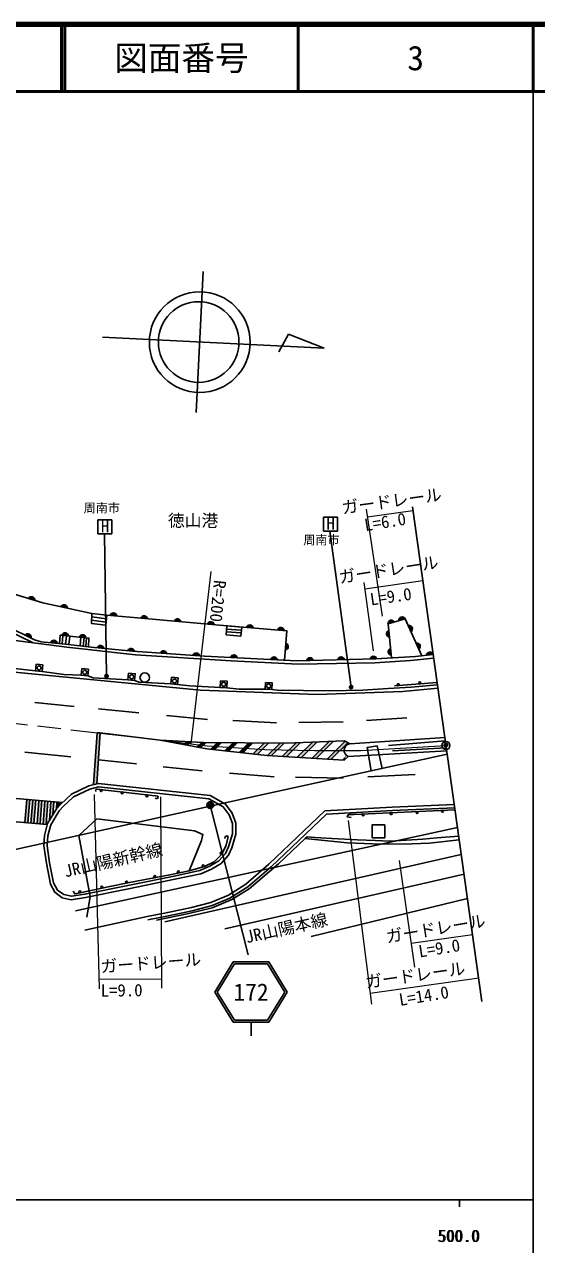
# Model space of a CAD drawing. Units: millimetres at full size, sheet at 1:1000; details may follow other scales. Extents: x 40000 to 680000, y 20000 to 380000.
# Drawn here: x 503242 to 579500, y 198357 to 380000 of the extents above; entities that cross this region are included whole.
import ezdxf
from ezdxf.enums import TextEntityAlignment as Align

# ---------------------------------------------------------------- set-up
doc = ezdxf.new("R2010")
doc.units = ezdxf.units.MM
doc.header["$LTSCALE"] = 1000
doc.header["$PDMODE"] = 32
doc.header["$PDSIZE"] = 500
doc.linetypes.add('CHAIN', pattern=[18.5, 12, -1.5, 3.5, -1.5])
for name, color, linetype, lineweight in [('M-BGD', 7, 'Continuous', 25), ('M-BGD-EXST', 7, 'Continuous', 25), ('M-BMK', 2, 'CHAIN', 13), ('M-BMK-OTRS', 5, 'Continuous', 25), ('M-BMK-SRVR', 3, 'Continuous', 25), ('M-STR-HTXT', 7, 'Continuous', 13), ('M-STR-STRC', 7, 'Continuous', 25), ('M-STR-STRD', 8, 'Continuous', 25), ('M-TTL', 2, 'Continuous', 140), ('M-TTL-BAND', 7, 'Continuous', 25), ('M-TTL-LINE', 7, 'Continuous', 50)]:
    doc.layers.add(name, color=color, linetype=linetype, lineweight=lineweight)
for name, color, linetype in [('M-BMK-HTXT', 7, 'Continuous'), ('M-OTRS', 6, 'Continuous'), ('M-TTL-TXT', 7, 'Continuous')]:
    doc.layers.add(name, color=color, linetype=linetype)
doc.styles.add('ＭＳ ゴシック', font='')
doc.styles.get('ＭＳ ゴシック').set_extended_font_data('MS Gothic')

msp = doc.modelspace()

# ---------------------------------------------------------------- hatches: boundary and pattern name
at = {"layer": 'M-BGD'}
for points in [[(504798, 294252, 0.82183), (503850, 294539)], [(509658, 293089, 0.82183), (508690, 293300)], [(516983, 291932, 0.82183), (515996, 292025)], [(521566, 291510, 0.82183), (520579, 291597)], [(526554, 291071, 0.82183), (525567, 291158)], [(531507, 290635, 0.82183), (530520, 290722)], [(558323, 291046, 0.82183), (557373, 290765)], [(559937, 291523, 0.82183), (558987, 291242)], [(504229, 288635, 0.82183), (503340, 289072)], [(509810, 288961, 0.82183), (508824, 289060)], [(512407, 288699, 0.82183), (511421, 288798)], [(537312, 290150, 0.82183), (536324, 290232)], [(541923, 289768, 0.82183), (540935, 289850)], [(557489, 289761, 0.82183), (557590, 288775)], [(560802, 289598, 0.82183), (560396, 290502)], [(508098, 287860, 0.82183), (507112, 287951)], [(515063, 287087, 0.82183), (514077, 287182)], [(519614, 286654, 0.82183), (518627, 286744)], [(542088, 286878, 0.82183), (542166, 287866)], [(557765, 287073, 0.82183), (557866, 286088)], [(561975, 286990, 0.82183), (561568, 287894)], [(524450, 286319, 0.82183), (523462, 286388)], [(529302, 285983, 0.82183), (528314, 286052)], [(534941, 285698, 0.82183), (533951, 285745)], [(540907, 285414, 0.82183), (539918, 285461)], [(546254, 285332, 0.82183), (545263, 285310)], [(550897, 285436, 0.82183), (549906, 285414)], [(555687, 285548, 0.82183), (554696, 285521)], [(564095, 286207, 0.82183), (563110, 286098)]]:
    msp.add_hatch(color=256, dxfattribs=at).paths.add_polyline_path(points)
at = {"layer": 'M-BGD-EXST'}
for points in [[(515722, 282982, 1), (515222, 282982, 1)], [(552136, 281348, 1), (551636, 281348, 1)]]:
    msp.add_hatch(color=256, dxfattribs=at).paths.add_polyline_path(points)
at = {"layer": 'M-STR-STRC'}
for points in [[(514547, 274519), (514098, 274552), (513543, 266831), (514002, 266948)], [(525790, 273314), (525179, 273344), (524980, 273148), (525519, 273047)], [(528027, 273202), (527417, 273232), (526958, 272780), (527497, 272679)], [(530280, 273104), (529911, 273107), (529655, 273120), (528935, 272412), (529475, 272311)], [(532611, 273085), (531975, 273090), (530949, 272079), (531528, 272017)], [(534942, 273065), (534307, 273070), (533071, 271853), (533649, 271791)], [(537274, 273045), (536638, 273050), (535193, 271627), (535771, 271565)], [(539605, 273025), (538969, 273030), (537314, 271401), (537893, 271339)], [(541936, 273005), (541300, 273011), (539440, 271178), (540044, 271142)], [(544372, 273089), (543703, 273062), (541654, 271043), (542258, 271007)], [(546825, 273189), (546156, 273162), (543869, 270909), (544473, 270872)], [(549278, 273289), (548609, 273262), (546083, 270774), (546687, 270737)], [(551397, 273060), (550994, 273294), (548298, 270639), (548902, 270602)], [(551193, 271174, 0.0791), (551193, 271174), (550512, 270504), (550841, 270484)], [(504058, 264594), (503609, 264631), (503324, 261172), (503773, 261135)], [(504955, 264520), (504506, 264557), (504221, 261099), (504670, 261062)], [(505852, 264446), (505403, 264483), (505118, 261025), (505567, 260988)], [(506749, 264372), (506300, 264409), (506015, 260951), (506464, 260914)], [(507646, 264298), (507197, 264335), (506963, 261495), (507486, 262360)], [(508542, 264224), (508094, 264261), (508009, 263224), (508015, 263236), (508507, 263792)], [(531418, 263788, 1), (530418, 263788, 1)]]:
    msp.add_hatch(color=256, dxfattribs=at).paths.add_polyline_path(points)

# ---------------------------------------------------------------- linework, layer by layer
at = {"layer": 'M-BGD'}
for p, q in [((513242, 291318), (515399, 291004)), ((513274, 291810), (515446, 291491)), ((508848, 287790), (508987, 289043)), ((509368, 287742), (509515, 288990)), ((509873, 287680), (510013, 288940)), ((533322, 289551), (535518, 289403)), ((533355, 289950), (535551, 289801)), ((511660, 288774), (511540, 287472)), ((512013, 287413), (512128, 288727)), ((512381, 287368), (512503, 288689)), ((558328, 281513), (564681, 282044)), ((557436, 272661), (565902, 273372)), ((558064, 271885), (566050, 272318)), ((510855, 248029), (567724, 260428)), ((524129, 246428), (568289, 256415)), ((533082, 245385), (568703, 253480)), ((545934, 244237), (569213, 249857))]:
    msp.add_line(p, q, dxfattribs=at)
for points in [[(541969, 285364), (542313, 289736), (532311, 290564), (520085, 291640), (515503, 292071), (513305, 292292), (506011, 293886), (500426, 295573), (493542, 297570), (491271, 298214), (481447, 300978), (474320, 303067), (467191, 305433), (455061, 309150), (450242, 310588)], [(393039, 301197), (408287, 299464), (419656, 298215), (435812, 296239), (454798, 294099), (468666, 292466), (481272, 290930), (499962, 288517), (509545, 287289), (519807, 286130), (534048, 285239), (543988, 284762), (555436, 284951), (560737, 285313), (564174, 285639)], [(371665, 298466), (404291, 294815), (415247, 293540), (424054, 292533), (436010, 291109), (448277, 289657), (476952, 286488), (500245, 283702), (529472, 280886), (546825, 280264), (559605, 280713), (564777, 281180)], [(470827, 298334), (483198, 295363), (490416, 293550), (495644, 291841), (500303, 290009), (504523, 287933)], [(470944, 298820), (483317, 295848), (490554, 294030), (495813, 292312), (500505, 290467), (504744, 288381)], [(513305, 292292), (513210, 290817), (515355, 290547), (515503, 292071)], [(562410, 286021), (559937, 291523), (557386, 290769), (557906, 285689)], [(508454, 287827), (508571, 289085), (512843, 288655), (512766, 287320)], [(504744, 288381), (505722, 288079), (509368, 287742), (513175, 287269), (519341, 286673), (530067, 285930), (543789, 285277), (555563, 285540), (561449, 285915), (564095, 286207)], [(488775, 285577), (504885, 283757), (505880, 283661), (509133, 283219), (511684, 283102), (512680, 283006), (513484, 282740), (518655, 282430), (519651, 282334), (520333, 282091), (525043, 281815), (526038, 281719), (527884, 281529), (532382, 281282), (533381, 281246), (535218, 281034), (539082, 281042), (540081, 281006), (540903, 280902), (548654, 280797), (553641, 280898), (557380, 281157), (560820, 281358), (564731, 281685)], [(554862, 268871), (554294, 272373), (555747, 272608), (556491, 269229)], [(477230, 251695), (536083, 264745), (566185, 271359)], [(513892, 265803), (513833, 266001), (513902, 266118), (514090, 266166), (514464, 266129), (522730, 265182), (523099, 265099), (523144, 264941), (523129, 264813), (522948, 264775), (522835, 264775), (522722, 264820)], [(567290, 263864), (558004, 263467), (547985, 262936), (539630, 254975), (536197, 252003), (533617, 250395), (531023, 249306), (528117, 248520), (524581, 247805), (521497, 247180), (512235, 245153)], [(512531, 247083), (513049, 250172), (511334, 259257), (514020, 261737), (528550, 259949), (529788, 259426), (529623, 258491), (527787, 254001)], [(567311, 263364), (558028, 262968), (548196, 262447), (539967, 254605), (536495, 251599), (533847, 249950), (531186, 248832), (528232, 248033), (524680, 247315), (521596, 246690)], [(551869, 261958), (551307, 262014), (551363, 262235), (551611, 262364), (552266, 262400), (567349, 263092)], [(510482, 250987), (510734, 250573), (511987, 250814), (515722, 251596), (518620, 252194), (522276, 252896), (524887, 253414), (527787, 254001), (530052, 254633), (531513, 255346), (532650, 256472), (533294, 257840), (533594, 259094), (533397, 259207), (533114, 259083), (533099, 258805)], [(522910, 246631), (527712, 247630), (531198, 248478), (534142, 249714), (536711, 251339), (541086, 255033), (545030, 258796), (551309, 258187), (556338, 257979), (560908, 258007), (563562, 258132), (567982, 258601)], [(567904, 259156), (564670, 258892), (562575, 258723), (557634, 258408), (555450, 258498), (552838, 258588), (549011, 258825), (546534, 258971), (545318, 259038), (545030, 258796)]]:
    msp.add_lwpolyline(points, dxfattribs=at)
for points in [[(533287, 289129), (535480, 288948), (535591, 290293), (533399, 290474)], [(504981, 284752), (505976, 284656), (505880, 283661), (504885, 283757)], [(511780, 284097), (512775, 284001), (512680, 283006), (511684, 283102)], [(518751, 283426), (519747, 283330), (519651, 282334), (518655, 282430)], [(525139, 282810), (526134, 282714), (526038, 281719), (525043, 281815)], [(532418, 282281), (533417, 282245), (533381, 281246), (532382, 281282)], [(539118, 282041), (540117, 282005), (540081, 281006), (539082, 281042)], [(554997, 258931), (556897, 258931), (556897, 260831), (554997, 260831)]]:
    msp.add_lwpolyline(points, close=True, dxfattribs=at)
for centre, radius in [((505430, 284207), 300), ((512230, 283552), 300), ((521152, 282763), 700), ((519201, 282880), 300), ((525589, 282265), 300), ((532900, 281764), 300), ((539600, 281524), 300), ((558903, 281707), 150), ((562117, 281977), 150), ((514657, 265955), 150), ((517784, 265596), 150), ((521489, 265172), 150), ((553679, 262317), 150), ((557864, 262511), 150), ((561705, 262683), 150), ((565490, 262862), 150), ((532551, 256626), 150), ((529843, 254734), 150), ((522673, 253129), 150), ((526168, 253830), 150), ((511489, 250872), 150), ((514757, 251552), 150), ((518465, 252317), 150)]:
    msp.add_circle(centre, radius, dxfattribs=at)
for centre, start, end in [((504296, 294302), 354.36008, 152.01827), ((509153, 293099), 358.8444, 156.50259), ((516480, 291881), 5.79187, 163.45006), ((521064, 291456), 6.1425, 163.80069), ((526052, 291017), 6.1425, 163.80069), ((531005, 290581), 6.1425, 163.80069), ((557876, 290812), 27.62711, 185.2853), ((559490, 291288), 27.62711, 185.2853), ((503741, 288766), 344.96891, 142.6271), ((509307, 288913), 5.42267, 163.08086), ((511904, 288651), 5.42267, 163.08086), ((536810, 290094), 6.43751, 164.0957), ((541421, 289712), 6.43751, 164.0957), ((557637, 289278), 107.02088, 264.67907), ((560510, 290010), 305.37719, 103.03538), ((507596, 287808), 5.89185, 163.55004), ((514560, 287037), 5.64928, 163.30747), ((519112, 286602), 5.95839, 163.61658), ((542030, 287379), 276.67053, 74.32872), ((557912, 286591), 107.02088, 264.67907), ((561682, 287402), 305.37719, 103.03538), ((523949, 286256), 7.21053, 164.86872), ((528801, 285920), 7.21053, 164.86872), ((534441, 285624), 8.44552, 166.10371), ((540408, 285340), 8.44552, 166.10371), ((545761, 285223), 12.44946, 170.10765), ((550404, 285327), 12.44946, 170.10765), ((555194, 285437), 12.70889, 170.36708), ((563613, 286055), 17.46534, 175.12353)]:
    msp.add_arc(centre, 505, start, end, dxfattribs=at)
at = {"layer": 'M-BGD-EXST'}
for p, q in [((516274, 306244), (514174, 306244)), ((514174, 306244), (514174, 304144)), ((516274, 304144), (516274, 306244)), ((549865, 306664), (547765, 306664)), ((547765, 306664), (547765, 304564)), ((549865, 304564), (549865, 306664)), ((514174, 304144), (516274, 304144)), ((515472, 282982), (515171, 304144)), ((547765, 304564), (549865, 304564)), ((551886, 281348), (548712, 304564))]:
    msp.add_line(p, q, dxfattribs=at)
for centre in [(515472, 282982), (551886, 281348)]:
    msp.add_circle(centre, 250, dxfattribs=at)
at = {"layer": 'M-BMK'}
msp.add_lwpolyline([(396850, 287980), (430547, 284183), (460711, 280677), (491758, 277106), (520265, 273850), (530462, 272616), (533603, 272386), (539014, 272057), (546454, 271894), (553312, 271911), (561775, 272421), (566003, 272656)], dxfattribs=at)
at = {"layer": 'M-BMK-OTRS'}
msp.add_line((571368, 234551), (561002, 308167), dxfattribs=at)
at = {"layer": 'M-BMK-SRVR'}
for p, q in [((529861, 343223), (528829, 322248)), ((514863, 333448), (547852, 331825)), ((542576, 333893), (541100, 331280)), ((547852, 331825), (542576, 333893))]:
    msp.add_line(p, q, dxfattribs=at)
for centre, radius in [((529343, 332693), 7500), ((529186, 332710), 6000), ((566003, 272656), 600)]:
    msp.add_circle(centre, radius, dxfattribs=at)
at = {"layer": 'M-OTRS'}
msp.add_point((566010, 272739), dxfattribs=at)
at = {"layer": 'M-STR-HTXT'}
for p, q in [((556546, 291902), (554161, 307830)), ((554329, 306709), (561074, 307659)), ((528072, 272905), (531033, 298554)), ((555207, 286770), (553807, 296944)), ((553940, 295981), (562548, 297193)), ((514406, 236451), (513671, 265369)), ((523502, 264989), (523665, 236547)), ((551433, 261507), (554919, 234164)), ((559040, 255551), (561333, 239643)), ((560813, 243251), (569962, 244539)), ((554714, 235778), (570875, 238053)), ((514370, 237868), (523657, 237921))]:
    msp.add_line(p, q, dxfattribs=at)
at = {"layer": 'M-STR-STRC'}
for p, q in [((504788, 279032), (510660, 278450)), ((514290, 278090), (520256, 277499)), ((524412, 277112), (530519, 276543)), ((534277, 276355), (540764, 276041)), ((544109, 276085), (550724, 276171)), ((554180, 276384), (560185, 276753)), ((513543, 266831), (514098, 274552)), ((514002, 266948), (514547, 274519)), ((523541, 273415), (523552, 273425)), ((524980, 273148), (525179, 273344)), ((525519, 273047), (525790, 273314)), ((526958, 272780), (527417, 273232)), ((527497, 272679), (528027, 273202)), ((528935, 272412), (529655, 273120)), ((529475, 272311), (530280, 273104)), ((530949, 272079), (531975, 273090)), ((531528, 272017), (532611, 273085)), ((533071, 271853), (534307, 273070)), ((533649, 271791), (534942, 273065)), ((535193, 271627), (536638, 273050)), ((535771, 271565), (537274, 273045)), ((537314, 271401), (538969, 273030)), ((537893, 271339), (539605, 273025)), ((539440, 271178), (541300, 273011)), ((540044, 271142), (541936, 273005)), ((541654, 271043), (543703, 273062)), ((542258, 271007), (544372, 273089)), ((543869, 270909), (546156, 273162)), ((544473, 270872), (546825, 273189)), ((546083, 270774), (548609, 273262)), ((546687, 270737), (549278, 273289)), ((548298, 270639), (550994, 273294)), ((548902, 270602), (551397, 273060)), ((503323, 271681), (510161, 270952)), ((514259, 270515), (519917, 269911)), ((523911, 269485), (529725, 268865)), ((533774, 268533), (540446, 267986)), ((543611, 267927), (550721, 267795)), ((554391, 267981), (561397, 268337)), ((496471, 265219), (508915, 264194)), ((503324, 261172), (503609, 264631)), ((503773, 261135), (504058, 264594)), ((504221, 261099), (504506, 264557)), ((504670, 261062), (504955, 264520)), ((505118, 261025), (505403, 264483)), ((505567, 260988), (505852, 264446)), ((506015, 260951), (506300, 264409)), ((506464, 260914), (506749, 264372)), ((506963, 261495), (507197, 264335)), ((507486, 262360), (507646, 264298)), ((508009, 263224), (508094, 264261)), ((508507, 263792), (508542, 264224)), ((530918, 263788), (536543, 241489)), ((498776, 261547), (506652, 260898)), ((534347, 240450), (531583, 235950)), ((534515, 240150), (531935, 235950)), ((534347, 240450), (539619, 240450)), ((534515, 240150), (539451, 240150)), ((542031, 235950), (539451, 240150)), ((542383, 235950), (539619, 240450)), ((531583, 235950), (534347, 231450)), ((531935, 235950), (534515, 231750)), ((539451, 231750), (542031, 235950)), ((539619, 231450), (542383, 235950)), ((534347, 231450), (539619, 231450)), ((534515, 231750), (539451, 231750)), ((536983, 231450), (536983, 229450))]:
    msp.add_line(p, q, dxfattribs=at)
for points in [[(514098, 274552), (514547, 274519), (523462, 273430), (530420, 272136), (539343, 271184), (550841, 270484), (551458, 271020)], [(523462, 273430), (529911, 273107), (542254, 273002), (550891, 273355), (551674, 272899)]]:
    msp.add_lwpolyline(points, dxfattribs=at)
msp.add_circle((530918, 263788), 500, dxfattribs=at)
at = {"layer": 'M-STR-STRD'}
for p, q in [((565835, 273844), (551674, 272899)), ((566111, 271883), (551458, 271020))]:
    msp.add_line(p, q, dxfattribs=at)
for points in [[(508642, 263945), (510267, 265427), (512827, 266648), (514259, 267013), (530879, 265192), (533178, 263900), (534171, 262561), (534716, 261108), (534699, 259456), (534122, 257419), (533618, 256307), (532522, 255097), (531074, 254226), (529512, 253559), (525648, 252732), (518735, 251303), (512329, 250029), (510227, 249702), (508880, 249982), (507779, 250797), (507114, 252028), (506508, 255128), (506155, 257709), (506227, 259259), (506690, 261043), (508015, 263236)], [(508999, 263593), (510549, 265008), (512998, 266175), (514294, 266506), (530723, 264706), (532840, 263516), (533727, 262320), (534215, 261020), (534200, 259528), (533651, 257591), (533195, 256584), (532201, 255487), (530846, 254673), (529360, 254038), (525545, 253221), (518635, 251793), (512242, 250522), (510240, 250210), (509089, 250450), (508166, 251133), (507590, 252199), (507001, 255210), (506656, 257732), (506724, 259184), (507155, 260847), (508420, 262938)]]:
    msp.add_lwpolyline(points, close=True, dxfattribs=at)
msp.add_arc((551810, 271931), 977, 97.96941, 248.91932, dxfattribs=at)
at = {"layer": 'M-TTL'}
msp.add_line((680000, 380000), (40000, 380000), dxfattribs=at)
at = {"layer": 'M-TTL-BAND'}
for p, q in [((579000, 20000), (579000, 370000)), ((40000, 205000), (579000, 205000)), ((568000, 205000), (568000, 204000))]:
    msp.add_line(p, q, dxfattribs=at)
at = {"layer": 'M-TTL-LINE'}
for p, q in [((508747, 380000), (508747, 370000)), ((509247, 380000), (509247, 370000)), ((543997, 380000), (543997, 370000)), ((579000, 380000), (579000, 370000)), ((40000, 370000), (680000, 370000))]:
    msp.add_line(p, q, dxfattribs=at)

# ---------------------------------------------------------------- texts
at = {"layer": 'M-BGD-EXST', "style": 'ＭＳ ゴシック'}
for s, height, p in [('周南市', 1320, (512069, 306952)), ('H', 1833, (514627, 303836)), ('H', 1833, (548218, 304256)), ('周南市', 1320, (544764, 302186))]:
    msp.add_text(s, height=height, dxfattribs=at).set_placement(p, align=Align.BOTTOM_LEFT)
at = {"layer": 'M-BMK-HTXT', "style": 'ＭＳ ゴシック'}
msp.add_text('徳山港', height=1833, dxfattribs=at).set_placement((524611, 304681), align=Align.BOTTOM_LEFT)
for s, rotation, p in [('JR山陽新幹線', 12.912, (509462, 252475)), ('JR山陽本線', 12.719, (536456, 242674))]:
    msp.add_text(s, height=1833, rotation=rotation, dxfattribs=at).set_placement(p, align=Align.BOTTOM_LEFT)
at = {"layer": 'M-STR-HTXT', "style": 'ＭＳ ゴシック'}
for s, rotation, p in [('ガードレール', 7.738, (550686, 306599)), ('L=6.0', 9.172, (554102, 304004)), ('ガードレール', 8.887, (550269, 296233)), ('R=200', 264.108, (530929, 297407)), ('L=9.0', 8.078, (554912, 292947)), ('ガードレール', 9.384, (557311, 242733)), ('L=9.0', 9.033, (562156, 240546)), ('ガードレール', 4.279, (514689, 238278)), ('ガードレール', 8.087, (554214, 235965)), ('L=9.0', 0.585, (514615, 234716)), ('L=14.0', 9.317, (559258, 233340))]:
    msp.add_text(s, height=1833, rotation=rotation, dxfattribs=at).set_placement(p, align=Align.BOTTOM_LEFT)
at = {"layer": 'M-STR-STRC', "style": 'ＭＳ ゴシック'}
msp.add_text('172', height=2566, dxfattribs=at).set_placement((536983, 235950), align=Align.MIDDLE_CENTER)
at = {"layer": 'M-TTL-BAND', "style": 'ＭＳ ゴシック'}
for p in [(567844, 198195), (568000, 198195)]:
    msp.add_text('500.0', height=1833, dxfattribs=at).set_placement(p, align=Align.BOTTOM_CENTER)
at = {"layer": 'M-TTL-TXT', "style": 'ＭＳ ゴシック'}
for s, p in [('図面番号', (526622, 375000)), ('3', (561497, 375000))]:
    msp.add_text(s, height=3666, dxfattribs=at).set_placement(p, align=Align.MIDDLE_CENTER)

doc.saveas('drawing.dxf')
